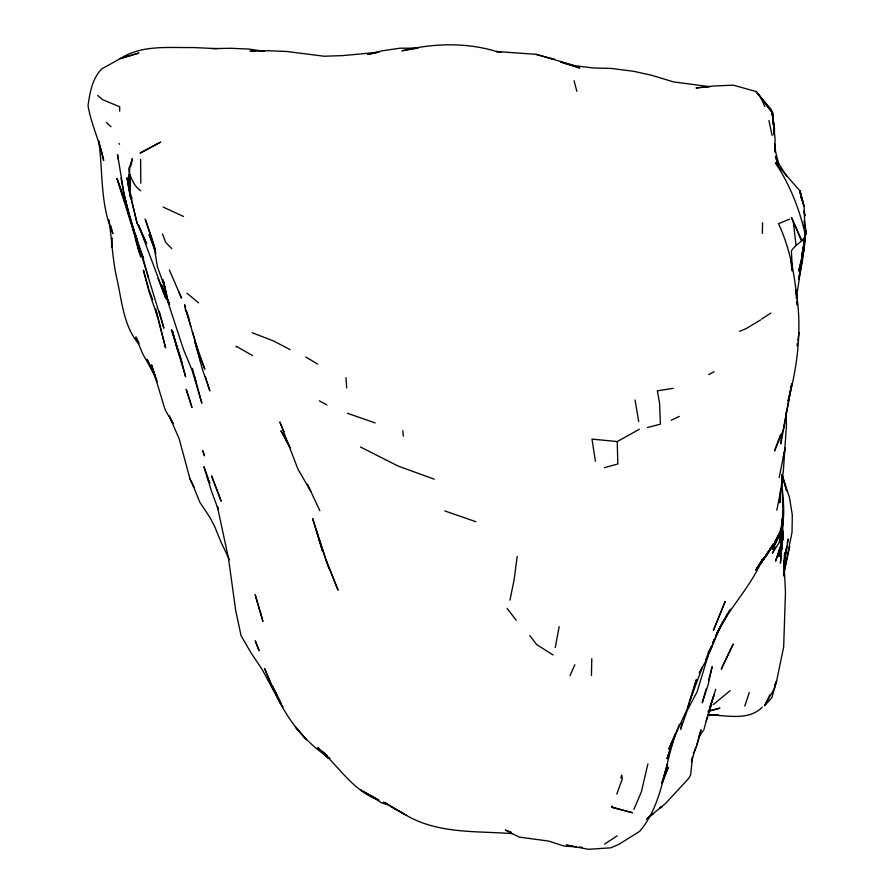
<?xml version="1.0" encoding="UTF-8"?>
<svg xmlns="http://www.w3.org/2000/svg" width="894" height="894" viewBox="0 0 894 894"><rect width="100%" height="100%" fill="white"/><g stroke="black" fill="none" stroke-linecap="round" stroke-linejoin="round"><path stroke-width="1.34" d="M129.384 174.218L129.742 192.433L132.055 198.792M129.395 171.559L129.406 167.58L132.446 158.462L131.384 163.814M781.691 527.639L779.479 542.066L772.338 553.319L775.456 547.139M774.729 152.047L774.774 143.811L775.556 151.533L778.931 165.032M774.115 134.726L773.813 127.92M804.835 225.288L803.974 206.134L799.851 190.768L775.355 162.842C789.961 184.656 799.661 209.498 805.371 235.1M781.859 524.186L781.702 534.768L779.479 542.066L780.261 533.919M591.437 675.573L591.794 658.677M762.359 233.435L762.571 222.762M119.651 111.191L119.751 106.855L102.452 99.58L97.669 95.434M781.3 536.489L781.088 545.776L775.534 561.13L782.909 538.579L782.719 521.705M782.116 518.799C781.993 538.601 766.404 554.001 756.112 569.69M804.712 239.123L802.488 260.668L798.655 279.476L800.231 270.156M805.036 228.328L804.365 220.628L804.399 225.947M804.634 240.173L803.818 251.035L798.711 271.083L804.511 245.872L804.477 239.234M774.293 134.871L774.528 128.222L772.919 118.634M804.019 247.023L803.818 251.035L805.963 230.708L805.114 225.623M804.153 244.341L804.432 239M780.563 489.208L779.803 502.752L780.786 490.325L776.808 510.217M779.177 477.575L784.742 450.14L786.407 425.812L786.228 412.112M782.339 519.85L781.68 530.343L772.639 549.341L781.68 530.343L782.932 523.526L782.686 519.503M782.663 514.609L782.82 511.983L781.926 526.789C786.15 509.815 781.423 492.885 781.982 475.787M111.627 247.415L112.231 237.983M130.781 194.959L129.742 192.433L129.406 167.58L129.462 171.726M782.652 534.076L783.099 531.438L780.44 563.164L782.082 539.306M784.887 447.827L783.423 470.345L780.775 490.37M781.904 549.318L782.541 539.685M782.731 536.936L783.099 531.438M774.651 146.627L775.132 139.844L772.584 112.99L771.019 109.224L756.101 91.523L733.27 85.176L714.731 85.947L696.013 87.925L709.702 86.662L673.584 81.913L651.525 75.241L633.634 71.296L611.462 68.458L593.214 67.978L575.11 65.709L535.964 54.322L496.393 51.506L500.528 52.198M781.39 436.931L780.864 443.882L791.771 384.096L788.083 401.037C797.951 364.819 802.331 326.902 795.816 289.667L796.71 298.719M130.111 177.973L129.362 187.494L126.97 177.761L130.535 197.485L127.697 182.566L129.138 174.743M692.515 756.905L690.649 774.93L688.805 778.294L665.382 803.617L646.328 819.228M802.063 260.735L796.286 298.417M802.387 258.12L802.7 255.505M517.201 556.381L514.117 579.759L509.96 600.086M797.046 345.889L797.448 343.251M797.85 340.614L799.068 332.713M783.468 575.211L792.028 532.232L792.296 515.011L789.503 497.589L781.848 474.602M780.473 547.262L778.942 556.493L782.909 538.579L781.088 545.776L782.228 530.902L781.725 527.136M800.678 267.485L801.125 264.825M805.148 236.686L801.84 255.773L805.963 230.708C807.159 240.452 795.414 243.559 791.38 250.935L792.408 269.82M130.58 166.91L131.295 162.999M779.479 542.066L782.932 523.526M555.252 647.591L559.175 626.649M784.194 575.624L784.63 552.794L784.083 563.533L786.776 546.413L784.072 563.097L785.468 592.331L783.669 646.932L776.651 680.87L771.857 697.678L764.594 705.712L770.025 694.537M127.697 182.566L129.284 174.531M783.278 457.326L784.742 450.14M791.771 384.096L783.189 430.305L774.539 450.978L780.518 434.439M647.904 763.912L641.378 791.793L633.88 809.428M789.737 546.457L783.457 574.931M777.713 535.573L777.143 538.188L781.468 530.846L774.83 541.44M665.158 772.204L663.214 780.272L667.416 764.504L661.873 783.133M787.312 542.881L788.284 538.937L784.072 563.097L784.261 576.798M693.286 753.161C698.136 746.356 696.951 736.969 703.31 730.867M679.529 724.341C664.007 759.151 665.192 801.326 639.612 831.353L618.994 844.282L610.881 847.814L588.464 849.3L566.271 845.098L572.898 845.925M691.587 760.615L692.213 758.134M703.857 729.85L708.104 714.027M682.267 722.698L680.546 729.359L687.184 710.585L697.119 691.788L708.674 653.693L711.736 646.027M620.905 777.959L621.676 775.076L622.358 778.708L616.771 794.096M713.736 695.722L708.406 712.82L715.703 689.263M696.214 747.384L701.041 729.783L698.773 737.259M706.048 689.162L702.259 702.818L708.115 684.826L712.172 666.689L708.607 680.155M691.475 761.733L695.644 747.719M236.105 346.939L236.295 346.28L252.51 355.588M688.257 706.349L696.415 679.63L687.095 709.333L668.734 749.138L675.115 734.276M706.238 721.268L711.658 704.047M672.78 741.495L667.002 758.76L673.618 739.126M744.758 705.992L749.306 692.582M690.313 699.611L702.282 667.416L699.309 673.059M722.464 666.108L721.335 669.327L733.27 643.993L723.067 664.879M710.059 706.372L714.228 694.705M712.753 643.479L714.284 639.646M662.119 782.786L668.287 767.387L661.996 782.786M705.578 660.029L711.512 645.881M709.858 649.48L708.249 653.212C716.038 641.02 718.329 626.057 727.537 614.692L716.317 634.539C729.046 607.786 751.128 586.732 762.493 559.052L755.989 569.869L767.924 553.263L755.81 569.947M570.014 675.629L574.864 664.745M712.741 642.831L714.44 639.154M715.569 636.696L720.709 625.766M722.497 622.671L712.697 643.177M774.841 684.592L776.651 680.87L774.103 688.894L764.594 705.712M779.825 538.479L781.702 534.768L781.423 529.36M699.466 672.836L705.746 661.124L711.769 646.932L708.339 652.776M765.119 556.895L773.176 545.027L760.124 564.326L773.355 543.787M726.252 615.53L727.649 613.396M728.219 612.524L730.376 609.216M760.124 564.326L772.751 545.664M764.951 557.085L772.919 545.429M760.436 562.628L765.242 556.727M713.356 704.573L730.152 690.626M647.401 818.379L653.57 813.495M762.28 707.132C748.457 721.313 726.487 715.077 708.92 714.999L718.642 715.345M660.487 807.718L662.342 806.455L659.884 807.684M604.623 844.115L617.084 835.879M761.532 319.102L770.807 313.09M760.503 319.974L746.088 328.646L739.595 331.383M595.393 461.27L591.984 439.11L617.24 441.558L639.333 429.265M708.707 374.62L714.027 371.77M671.226 420.258L679.284 416.414M789.592 219.175L778.518 223.679C789.413 247.146 794.487 272.905 796.811 298.495M604.512 467.696L617.81 463.964L617.24 441.558M707.959 711.4L719.972 708.115L709.445 710.898M647.39 427.544L660.42 424.158L659.582 403.384L657.347 390.812L673.305 388.298M376.62 52.701L367.59 54.445L381.325 50.947L399.808 48.22L418.023 48.131L401.954 50.813C432.864 43.292 465.495 42.163 496.192 51.405L501.456 52.31M379.201 52.21L342.436 55.618L324.176 56.233L286.471 51.45L268.301 50.723L250.018 51.237L255.226 51.383M212.638 48.622L230.864 48.276L248.979 49.081L264.166 51.327M512.374 833.633C477.575 830.951 440.228 833.912 408.569 816.591L390.756 806.366L406.58 815.462M707.88 714.988L718.776 715.356M576.619 846.886L564.304 846.115L548.57 841.053L519.213 837.108L505.345 830.068L511.446 832.314M579.357 847.054L582.095 847.233M217.22 48.656L192.992 47.538C168.418 47.952 142.079 44.588 120.277 58.613L138.894 53.014L120.388 58.535L101.737 68.905C92.082 78.84 89.981 92.406 88.037 105.503C91.076 124.456 99.904 141.688 103.67 160.473L98.787 141.308C103.078 172.173 100.005 204.391 112.89 233.703L110.856 225.735M612.871 807.628L632.617 812.758L611.451 806.969L612.871 807.628L611.932 805.907M535.964 54.322L554.537 59.384L551.084 58.445M390.611 805.55L381.481 802.846L371.904 796.263L360.651 789.972L378.721 800.13C352.828 790.933 338.882 766.225 319.091 748.96L318.007 748.077L328.534 758.403L319.091 748.96M434.283 479.206L398.333 466.165L360.483 447.022M475.876 521.705L444.799 510.932M375.201 422.951L347.386 413.263M387.124 803.572L383.325 802.186L403.797 813.853M252.164 332.747L273.441 340.882L290.058 349.61M163.155 207.062L183.561 216.482M319.314 400.825L326.869 404.948M371.904 796.263L378.721 800.13M305.782 357.041L317.772 364.115M553.062 654.978L536.691 644.585L529.762 635.556M198.591 302.876L186.98 293.243M329.987 758.291C302.988 741.327 283.756 715.032 272.29 685.586L281.297 703.556M327.148 755.676L317.783 748.043L327.204 755.821M140.704 190.724C134.458 186.522 131.519 179.169 129.105 172.33M321.158 750.681L326.31 754.994M106.33 122.4L111.001 126.78M171.816 248.599L165.736 242.464L162.507 233.926M773.589 125.205L772.584 112.99L756.101 91.523L772.584 112.99L774.226 131.798L773.735 127.797M507.066 608.345L516.24 620.235M283.107 707.031L280.682 703.869L262.132 669.405L251.214 653.112L241.045 635.612L235.714 610.557L228.484 558.348L217.41 506.63L218.393 509.893L211.476 491.164L203.921 466.668L208.078 478.078M138.771 343.978C123.942 326.545 122.076 302.764 117.46 281.275C112.599 261.115 111.929 240.832 109.124 220.427M119.047 143.487L119.572 144.258M786.798 176.207L776.741 160.551L777.646 163.166M173.067 423.443L165.155 409.854L151.533 364.83L156.707 380.363M310.81 491.387L297.937 469.093L279.833 421.968L284.001 431.578M290.237 447.693L280.962 430.763L289.231 445.905M138.995 342.894L135.81 336.96L142.627 353.756L155.299 376.106L147.085 359.254L157.132 381.66M173.078 423.175L169.167 415.822L179.191 438.898L189.986 478.882L193.819 487.118L189.986 478.882M276.246 693.945L274.603 690.794L276.704 694.828M229.434 559.678L221.343 542.904L214.459 526.063L210.001 517.537L199.831 502.294L193.003 485.308M793.246 221.254L791.402 217.41L801.694 240.799L793.246 221.254L796.051 245.548M209.71 482.637L207.352 477.698L209.889 483.296M307.458 484.202L319.828 510.742M760.682 97.39L764.884 106.598M574.049 80.695L576.854 91.367M188.913 317.873L185.449 310.073L184.812 305.033M138.525 225.02L146.65 243.771L137.061 223.154L130.904 197.496L137.061 223.154M169.346 269.932L181.527 298.115L178.789 291.735M169.614 304.172L161.255 284.348L169.491 304.485L163.636 290.215L168.452 301.535M138.492 224.975L165.871 298.507L158.037 278.537M155.053 249.225L149.13 234.519L155.936 253.471M325.997 559.957L337.977 589.951L325.997 559.957L312.621 518.531L322.544 551.263L316.42 530.332M148.817 289.321L143.398 270.189L149.175 292.081L157.579 316.945M196.468 383.336L201.832 403.194L191.942 369.859L183.505 349.453L168.016 302.217L164.932 287.667L157.4 266.714L153.969 245.839L145.23 219.108L152.539 240.184M143.71 259.059L135.43 235.167L163.848 328.221L159.3 311.19M149.298 290.617L152.639 299.691M140.604 257.137L133.374 229.803L137.363 243.794L117.002 178.465L123.763 197.116M197.373 348.09L204.804 369.177L199.127 354.963L186.343 311.168M318.946 538.847L329.003 568.796M777.97 163.736L775.456 156.204L777.378 162.831M117.002 178.465L124.713 201.753M182.197 364.003L171.48 329.797L180.767 357.891L185.606 376.709L176.062 344.883M205.385 376.508L209.844 390.913L202.457 369.524L194.747 341.284L200.759 361.288M161.87 286.996L163.624 292.696M192.355 331.518L196.982 346.816M781.926 474.714L786.72 490.974L782.384 475.407M152.919 241.492L155.221 249.314M135.34 238.787L139.162 252.119L135.273 235.245M184.756 304.854L185.561 307.704M186.187 309.927L190.802 326.422M148.538 278.068L141.844 254.041L143.286 259.238M192.4 368.384L195.317 378.989M133.374 229.803L133.675 230.931M194.803 377.167L196.132 382.107M195.607 380.084L196.177 382.252M155.69 308.709L165.602 347.889L156.193 311.514M162.786 279.654L166.686 294.953M162.742 279.788L168.016 302.217L163.602 281.722L164.932 287.667M801.884 200.267L799.851 190.768L803.974 206.134L799.895 190.891L801.762 200.066M768.952 120.556L772.081 135.463M804.164 211.867L804.969 215.8L804.164 210.973M121.036 178.085C124.501 199.261 129.619 220.192 137.296 240.262L129.351 216.18L124.612 197.161L134.122 231.658L127.998 211.308L123.83 192.445L117.527 154.483L118.176 159.098M635.042 400.02L638.707 421.61M772.014 113.158L772.472 115.896M771.947 113.113L772.271 115.784M772.919 121.126L773.411 125.126M402.781 430.696L403.373 436.171M790.866 260.076L792.017 271.005M796.967 301.312L797.347 305.189L797.023 301.177M345.944 377.614L346.716 387.962M782.194 488.068L783.021 513.368M108.878 220.025L108.934 222.271M140.615 159.355L140.805 183.181M782.731 511.122L782.842 519.347M129.496 174.486L129.742 192.433M725.179 601.506L713.412 630.315L725.179 601.506M155.746 144.605L140.067 153.142L160.685 142.101L155.746 144.605M579.647 67.91L560.773 62.032L579.647 67.91M306.418 739.584L295.433 727.034L306.418 739.584M273.631 689.989L264.557 668.511L273.631 689.989M255.919 642.495L255.248 640.83L259.126 650.72L255.919 642.495M218.572 494.181L211.554 475.865L221.176 501.277L218.572 494.181M204.413 455.683L202.714 450.699L204.413 455.683M190.165 401.216L186.164 389.281L191.942 407.519L190.165 401.216M260.612 613.15L255.148 594.678L262.925 621.386L260.612 613.15M172.855 332.546L172.207 330.311L177.984 350.984L172.855 332.546"/></g></svg>
